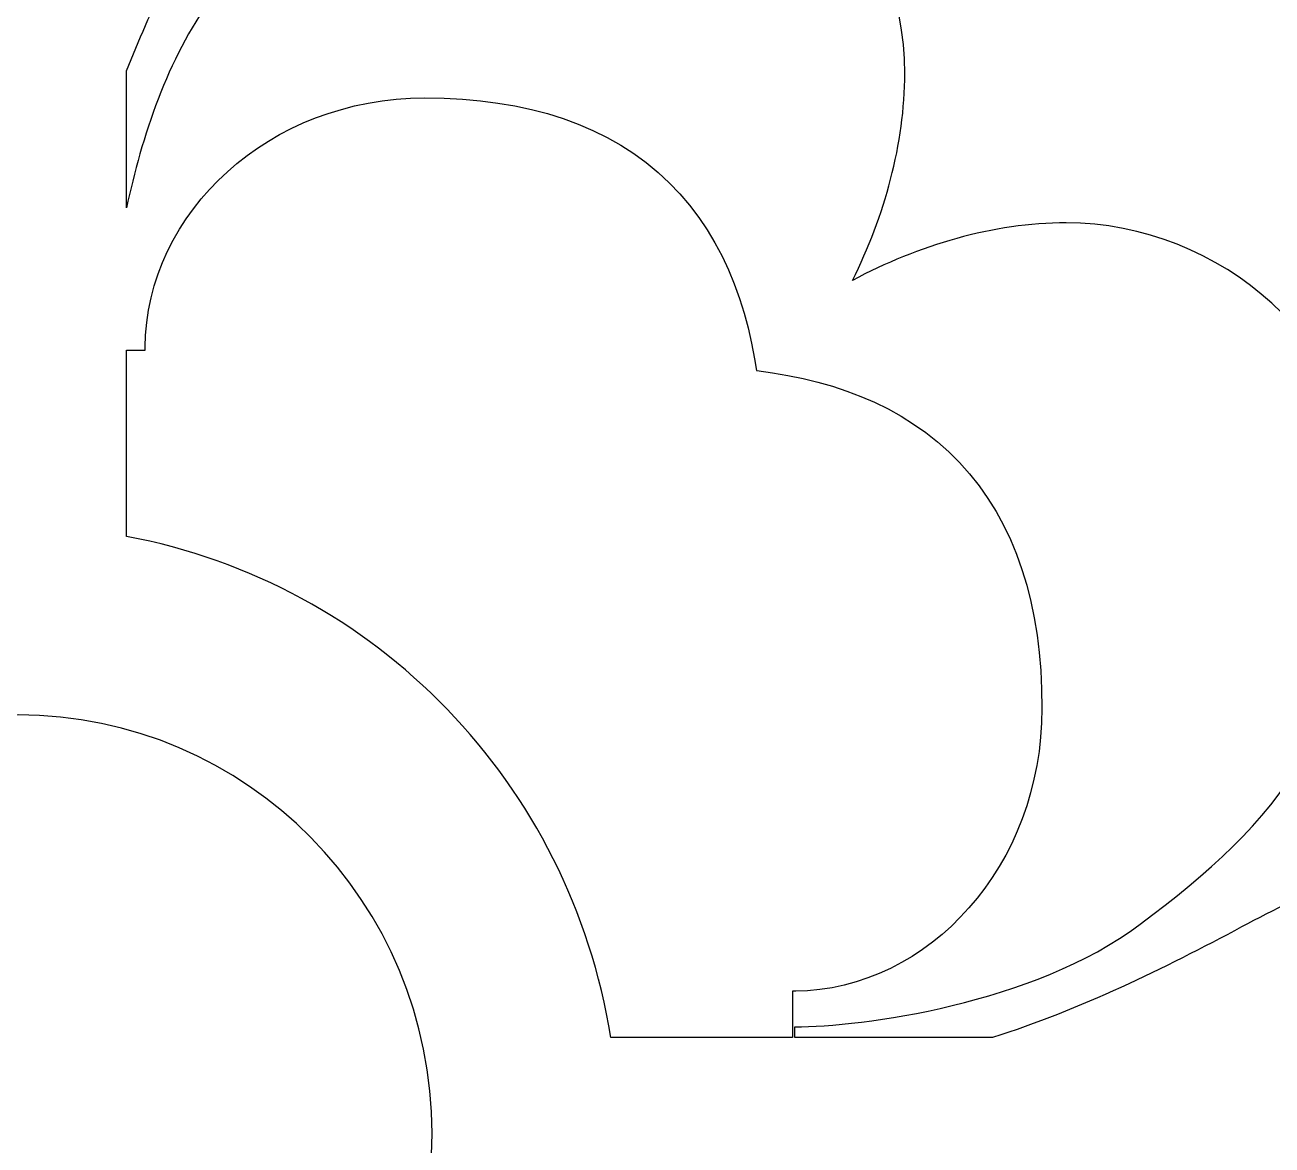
# Model space of a CAD drawing. Header units: centimetres. Extents: x -1.38 to 1.38, y -4.33 to 4.33.
# Drawn here: x -0.6247 to -0.309, y 1.7869 to 2.0705 of the extents above; entities that cross this region are included whole.
import ezdxf

# ---------------------------------------------------------------- set-up
doc = ezdxf.new("R2010")
doc.units = ezdxf.units.CM
doc.header["$MEASUREMENT"] = 0
doc.layers.add('Layer 1', color=7, linetype='Continuous')

msp = doc.modelspace()

# ---------------------------------------------------------------- linework, layer by layer
at = {"layer": 'Layer 1', "color": 242}
for points, knots in [([(-1.38235, -4.33142), (-1.38235, -4.33142), (-1.38235, -3.72934), (-1.38235, -3.72934), (-1.38235, -3.72934), (-1.38235, -3.72934), (-1.38235, -3.6752), (-1.38235, -3.6752), (-1.38235, -3.6752), (-1.38235, -3.6752), (-1.38235, -3.48106), (-1.38235, -3.48106), (-1.38235, -3.48106), (-1.38235, -3.48106), (-1.38235, -3.3876), (-1.38235, -3.3876), (-1.38235, -3.3876), (-1.38235, -3.3876), (-1.38235, -2.53482), (-1.38235, -2.53482), (-1.38235, -2.53482), (-1.38235, -2.53482), (-1.38235, -2.48068), (-1.38235, -2.48068), (-1.38235, -2.48068), (-1.38235, -2.48068), (-1.38235, -2.28654), (-1.38235, -2.28654), (-1.38235, -2.28654), (-1.38235, -2.28654), (-1.38235, -2.19308), (-1.38235, -2.19308), (-1.38235, -2.19308), (-1.38235, -2.19308), (-1.38235, -1.3403), (-1.38235, -1.3403), (-1.38235, -1.3403), (-1.38235, -1.3403), (-1.38235, -1.28616), (-1.38235, -1.28616), (-1.38235, -1.28616), (-1.38235, -1.28616), (-1.38235, -1.09202), (-1.38235, -1.09202), (-1.38235, -1.09202), (-1.38235, -1.09202), (-1.38235, -0.99856), (-1.38235, -0.99856), (-1.38235, -0.99856), (-1.38235, -0.99856), (-1.38235, -0.14578), (-1.38235, -0.14578), (-1.38235, -0.14578), (-1.38235, -0.14578), (-1.38235, -0.09164), (-1.38235, -0.09164), (-1.38235, -0.09164), (-1.38235, -0.09164), (-1.38235, 0.1025), (-1.38235, 0.1025), (-1.38235, 0.1025), (-1.38235, 0.1025), (-1.38235, 0.19596), (-1.38235, 0.19596), (-1.38235, 0.19596), (-1.38235, 0.19596), (-1.38235, 1.04874), (-1.38235, 1.04874), (-1.38235, 1.04874), (-1.38235, 1.04874), (-1.38235, 1.10288), (-1.38235, 1.10288), (-1.38235, 1.10288), (-1.38235, 1.10288), (-1.38235, 1.29702), (-1.38235, 1.29702), (-1.38235, 1.29702), (-1.38235, 1.29702), (-1.38235, 1.39048), (-1.38235, 1.39048), (-1.38235, 1.39048), (-1.38235, 1.39048), (-1.38235, 2.24326), (-1.38235, 2.24326), (-1.38235, 2.24326), (-1.38235, 2.24326), (-1.38235, 2.2974), (-1.38235, 2.2974), (-1.38235, 2.2974), (-1.38235, 2.2974), (-1.38235, 2.49154), (-1.38235, 2.49154), (-1.38235, 2.49154), (-1.38235, 2.49154), (-1.38235, 2.585), (-1.38235, 2.585), (-1.38235, 2.585), (-1.38235, 2.585), (-1.38235, 3.43778), (-1.38235, 3.43778), (-1.38235, 3.43778), (-1.38235, 3.43778), (-1.38235, 3.49192), (-1.38235, 3.49192), (-1.38235, 3.49192), (-1.38235, 3.49192), (-1.38235, 3.68606), (-1.38235, 3.68606), (-1.38235, 3.68606), (-1.38235, 3.68606), (-1.38235, 3.77952), (-1.38235, 3.77952), (-1.38235, 3.77952), (-1.38235, 3.77952), (-1.38235, 4.33143), (-1.38235, 4.33143), (-1.38235, 4.33143), (-1.38235, 4.33143), (-0.96678, 4.33143), (-0.96678, 4.33143), (-0.96678, 4.33143), (-0.96678, 4.33143), (-0.87302, 4.33143), (-0.87302, 4.33143), (-0.87302, 4.33143), (-0.87302, 4.33143), (-0.63864, 4.33143), (-0.63864, 4.33143), (-0.63864, 4.33143), (-0.63864, 4.33143), (-0.59902, 4.33143), (-0.59902, 4.33143), (-0.59902, 4.33143), (-0.59902, 4.33143), (-0.37788, 4.33143), (-0.37788, 4.33143), (-0.37788, 4.33143), (-0.37788, 4.33143), (-0.28622, 4.33143), (-0.28622, 4.33143), (-0.28622, 4.33143), (-0.28622, 4.33143), (0.28618, 4.33143), (0.28618, 4.33143), (0.28618, 4.33143), (0.28618, 4.33143), (0.37994, 4.33143), (0.37994, 4.33143), (0.37994, 4.33143), (0.37994, 4.33143), (0.61431, 4.33143), (0.61431, 4.33143), (0.61431, 4.33143), (0.61431, 4.33143), (0.65394, 4.33143), (0.65394, 4.33143), (0.65394, 4.33143), (0.65394, 4.33143), (0.87507, 4.33143), (0.87507, 4.33143), (0.87507, 4.33143), (0.87507, 4.33143), (0.96674, 4.33143), (0.96674, 4.33143), (0.96674, 4.33143), (0.96674, 4.33143), (1.38236, 4.33143), (1.38236, 4.33143), (1.38236, 4.33143), (1.38236, 4.33143), (1.38236, 3.74729), (1.38236, 3.74729), (1.38236, 3.74729), (1.38236, 3.74729), (1.38236, 3.69315), (1.38236, 3.69315), (1.38236, 3.69315), (1.38236, 3.69315), (1.38236, 3.49909), (1.38236, 3.49909), (1.38236, 3.49909), (1.38236, 3.49909), (1.38236, 3.41232), (1.38236, 3.41232), (1.38236, 3.41232), (1.38236, 3.41232), (1.38236, 2.53035), (1.38236, 2.53035), (1.38236, 2.53035), (1.38236, 2.53035), (1.38236, 2.4762), (1.38236, 2.4762), (1.38236, 2.4762), (1.38236, 2.4762), (1.38236, 2.28215), (1.38236, 2.28215), (1.38236, 2.28215), (1.38236, 2.28215), (1.38236, 2.19538), (1.38236, 2.19538), (1.38236, 2.19538), (1.38236, 2.19538), (1.38236, 1.34255), (1.38236, 1.34255), (1.38236, 1.34255), (1.38236, 1.34255), (1.38236, 1.2884), (1.38236, 1.2884), (1.38236, 1.2884), (1.38236, 1.2884), (1.38236, 1.09435), (1.38236, 1.09435), (1.38236, 1.09435), (1.38236, 1.09435), (1.38236, 1.00758), (1.38236, 1.00758), (1.38236, 1.00758), (1.38236, 1.00758), (1.38236, 0.15475), (1.38236, 0.15475), (1.38236, 0.15475), (1.38236, 0.15475), (1.38236, 0.10061), (1.38236, 0.10061), (1.38236, 0.10061), (1.38236, 0.10061), (1.38236, -0.09344), (1.38236, -0.09344), (1.38236, -0.09344), (1.38236, -0.09344), (1.38236, -0.18022), (1.38236, -0.18022), (1.38236, -0.18022), (1.38236, -0.18022), (1.38236, -1.03305), (1.38236, -1.03305), (1.38236, -1.03305), (1.38236, -1.03305), (1.38236, -1.08719), (1.38236, -1.08719), (1.38236, -1.08719), (1.38236, -1.08719), (1.38236, -1.28124), (1.38236, -1.28124), (1.38236, -1.28124), (1.38236, -1.28124), (1.38236, -1.36802), (1.38236, -1.36802), (1.38236, -1.36802), (1.38236, -1.36802), (1.38236, -2.22084), (1.38236, -2.22084), (1.38236, -2.22084), (1.38236, -2.22084), (1.38236, -2.27499), (1.38236, -2.27499), (1.38236, -2.27499), (1.38236, -2.27499), (1.38236, -2.46904), (1.38236, -2.46904), (1.38236, -2.46904), (1.38236, -2.46904), (1.38236, -2.55582), (1.38236, -2.55582), (1.38236, -2.55582), (1.38236, -2.55582), (1.38236, -3.40864), (1.38236, -3.40864), (1.38236, -3.40864), (1.38236, -3.40864), (1.38236, -3.46279), (1.38236, -3.46279), (1.38236, -3.46279), (1.38236, -3.46279), (1.38236, -3.65684), (1.38236, -3.65684), (1.38236, -3.65684), (1.38236, -3.65684), (1.38236, -3.74361), (1.38236, -3.74361), (1.38236, -3.74361), (1.38236, -3.74361), (1.38236, -4.33142), (1.38236, -4.33142), (1.38236, -4.33142), (1.38236, -4.33142), (0.96679, -4.33142), (0.96679, -4.33142), (0.96679, -4.33142), (0.96679, -4.33142), (0.87254, -4.33142), (0.87254, -4.33142), (0.87254, -4.33142), (0.87254, -4.33142), (0.65394, -4.33142), (0.65394, -4.33142), (0.65394, -4.33142), (0.65394, -4.33142), (0.61431, -4.33142), (0.61431, -4.33142), (0.61431, -4.33142), (0.61431, -4.33142), (0.37831, -4.33142), (0.37831, -4.33142), (0.37831, -4.33142), (0.37831, -4.33142), (0.28621, -4.33142), (0.28621, -4.33142), (0.28621, -4.33142), (0.28621, -4.33142), (-0.28617, -4.33142), (-0.28617, -4.33142), (-0.28617, -4.33142), (-0.28617, -4.33142), (-0.38042, -4.33142), (-0.38042, -4.33142), (-0.38042, -4.33142), (-0.38042, -4.33142), (-0.59902, -4.33142), (-0.59902, -4.33142), (-0.59902, -4.33142), (-0.59902, -4.33142), (-0.63864, -4.33142), (-0.63864, -4.33142), (-0.63864, -4.33142), (-0.63864, -4.33142), (-0.87465, -4.33142), (-0.87465, -4.33142), (-0.87465, -4.33142), (-0.87465, -4.33142), (-0.96674, -4.33142), (-0.96674, -4.33142), (-0.96674, -4.33142), (-0.96674, -4.33142), (-1.38235, -4.33142), (-1.38235, -4.33142)], [0, 0, 0, 0, 0.011765, 0.011765, 0.011765, 0.011765, 0.023529, 0.023529, 0.023529, 0.023529, 0.035294, 0.035294, 0.035294, 0.035294, 0.047059, 0.047059, 0.047059, 0.047059, 0.058824, 0.058824, 0.058824, 0.058824, 0.070588, 0.070588, 0.070588, 0.070588, 0.082353, 0.082353, 0.082353, 0.082353, 0.094118, 0.094118, 0.094118, 0.094118, 0.105882, 0.105882, 0.105882, 0.105882, 0.117647, 0.117647, 0.117647, 0.117647, 0.129412, 0.129412, 0.129412, 0.129412, 0.141176, 0.141176, 0.141176, 0.141176, 0.152941, 0.152941, 0.152941, 0.152941, 0.164706, 0.164706, 0.164706, 0.164706, 0.176471, 0.176471, 0.176471, 0.176471, 0.188235, 0.188235, 0.188235, 0.188235, 0.2, 0.2, 0.2, 0.2, 0.211765, 0.211765, 0.211765, 0.211765, 0.223529, 0.223529, 0.223529, 0.223529, 0.235294, 0.235294, 0.235294, 0.235294, 0.247059, 0.247059, 0.247059, 0.247059, 0.258824, 0.258824, 0.258824, 0.258824, 0.270588, 0.270588, 0.270588, 0.270588, 0.282353, 0.282353, 0.282353, 0.282353, 0.294118, 0.294118, 0.294118, 0.294118, 0.305882, 0.305882, 0.305882, 0.305882, 0.317647, 0.317647, 0.317647, 0.317647, 0.329412, 0.329412, 0.329412, 0.329412, 0.341176, 0.341176, 0.341176, 0.341176, 0.352941, 0.352941, 0.352941, 0.352941, 0.364706, 0.364706, 0.364706, 0.364706, 0.376471, 0.376471, 0.376471, 0.376471, 0.388235, 0.388235, 0.388235, 0.388235, 0.4, 0.4, 0.4, 0.4, 0.411765, 0.411765, 0.411765, 0.411765, 0.423529, 0.423529, 0.423529, 0.423529, 0.435294, 0.435294, 0.435294, 0.435294, 0.447059, 0.447059, 0.447059, 0.447059, 0.458824, 0.458824, 0.458824, 0.458824, 0.470588, 0.470588, 0.470588, 0.470588, 0.482353, 0.482353, 0.482353, 0.482353, 0.494118, 0.494118, 0.494118, 0.494118, 0.505882, 0.505882, 0.505882, 0.505882, 0.517647, 0.517647, 0.517647, 0.517647, 0.529412, 0.529412, 0.529412, 0.529412, 0.541176, 0.541176, 0.541176, 0.541176, 0.552941, 0.552941, 0.552941, 0.552941, 0.564706, 0.564706, 0.564706, 0.564706, 0.576471, 0.576471, 0.576471, 0.576471, 0.588235, 0.588235, 0.588235, 0.588235, 0.6, 0.6, 0.6, 0.6, 0.611765, 0.611765, 0.611765, 0.611765, 0.623529, 0.623529, 0.623529, 0.623529, 0.635294, 0.635294, 0.635294, 0.635294, 0.647059, 0.647059, 0.647059, 0.647059, 0.658824, 0.658824, 0.658824, 0.658824, 0.670588, 0.670588, 0.670588, 0.670588, 0.682353, 0.682353, 0.682353, 0.682353, 0.694118, 0.694118, 0.694118, 0.694118, 0.705882, 0.705882, 0.705882, 0.705882, 0.717647, 0.717647, 0.717647, 0.717647, 0.729412, 0.729412, 0.729412, 0.729412, 0.741176, 0.741176, 0.741176, 0.741176, 0.752941, 0.752941, 0.752941, 0.752941, 0.764706, 0.764706, 0.764706, 0.764706, 0.776471, 0.776471, 0.776471, 0.776471, 0.788235, 0.788235, 0.788235, 0.788235, 0.8, 0.8, 0.8, 0.8, 0.811765, 0.811765, 0.811765, 0.811765, 0.823529, 0.823529, 0.823529, 0.823529, 0.835294, 0.835294, 0.835294, 0.835294, 0.847059, 0.847059, 0.847059, 0.847059, 0.858824, 0.858824, 0.858824, 0.858824, 0.870588, 0.870588, 0.870588, 0.870588, 0.882353, 0.882353, 0.882353, 0.882353, 0.894118, 0.894118, 0.894118, 0.894118, 0.905882, 0.905882, 0.905882, 0.905882, 0.917647, 0.917647, 0.917647, 0.917647, 0.929412, 0.929412, 0.929412, 0.929412, 0.941176, 0.941176, 0.941176, 0.941176, 0.952941, 0.952941, 0.952941, 0.952941, 0.964706, 0.964706, 0.964706, 0.964706, 0.976471, 0.976471, 0.976471, 0.976471, 1, 1, 1, 1]), ([(-0.1322, 1.80404), (-0.1322, 1.80404), (-0.01998, 1.8372), (-0.01998, 1.8372), (-0.01998, 1.8372), (-0.01998, 1.8372), (-0.01998, 2.03825), (-0.01998, 2.03825), (-0.01998, 2.03825), (-0.01998, 2.03825), (0.0335, 2.03825), (0.0335, 2.03825), (0.0335, 2.03825), (0.0335, 2.03825), (0.0335, 1.82891), (0.0335, 1.82891), (0.0335, 1.82891), (0.0335, 1.82891), (0.13118, 1.80004), (0.13118, 1.80004), (0.13118, 1.80004), (0.15434, 1.81098), (0.17785, 1.82344), (0.19527, 1.833), (0.19527, 1.833), (0.22025, 1.84705), (0.24314, 1.85686), (0.26396, 1.85686), (0.26396, 1.85686), (0.28131, 1.85686), (0.30075, 1.84705), (0.31671, 1.83862), (0.31671, 1.83862), (0.33321, 1.82976), (0.35102, 1.8209), (0.3695, 1.81414), (0.3695, 1.81414), (0.3695, 1.81414), (0.41659, 1.81414), (0.41659, 1.81414), (0.41659, 1.81414), (0.39599, 1.81626), (0.36391, 1.82313), (0.34238, 1.83932), (0.34238, 1.83932), (0.30768, 1.86528), (0.28618, 1.88913), (0.28618, 1.94668), (0.28618, 1.94668), (0.28618, 1.98598), (0.32225, 2.01685), (0.36112, 2.01685), (0.36112, 2.01685), (0.3787, 2.01685), (0.39686, 2.01167), (0.41294, 2.00347), (0.41294, 2.00347), (0.40415, 2.0203), (0.39853, 2.03956), (0.39853, 2.05819), (0.39853, 2.05819), (0.39853, 2.09749), (0.42906, 2.13397), (0.46792, 2.13397), (0.46792, 2.13397), (0.52483, 2.13397), (0.54842, 2.11223), (0.57409, 2.07714), (0.57409, 2.07714), (0.59421, 2.04978), (0.59977, 2.00557), (0.59977, 1.98872), (0.59977, 1.98872), (0.59977, 1.98872), (0.61087, 1.98872), (0.61087, 1.98872), (0.61087, 1.98872), (0.61087, 2.02873), (0.59283, 2.06871), (0.57478, 2.1031), (0.57478, 2.1031), (0.56645, 2.11924), (0.55674, 2.13889), (0.55674, 2.15643), (0.55674, 2.15643), (0.55674, 2.17749), (0.56645, 2.20064), (0.58034, 2.22589), (0.58034, 2.22589), (0.58851, 2.24112), (0.59882, 2.26094), (0.60845, 2.28116), (0.60845, 2.28116), (0.60845, 2.28116), (0.57562, 2.39476), (0.57562, 2.39476), (0.57562, 2.39476), (0.57562, 2.39476), (0.43501, 2.35149), (0.43501, 2.35149), (0.43501, 2.35149), (0.43501, 2.35149), (0.33627, 2.38187), (0.33627, 2.38187), (0.33627, 2.38187), (0.32419, 2.31025), (0.24731, 2.25436), (0.15263, 2.25055), (0.15263, 2.25055), (0.1514, 2.14273), (0.0849, 2.05579), (0.00305, 2.05579), (0.00305, 2.05579), (-0.07691, 2.05579), (-0.14224, 2.13879), (-0.14635, 2.24318), (-0.14635, 2.24318), (-0.24915, 2.24438), (-0.33274, 2.30694), (-0.33861, 2.38559), (-0.33861, 2.38559), (-0.33861, 2.38559), (-0.44943, 2.35149), (-0.44943, 2.35149), (-0.44943, 2.35149), (-0.44943, 2.35149), (-0.57679, 2.39068), (-0.57679, 2.39068), (-0.57679, 2.39068), (-0.57679, 2.39068), (-0.60975, 2.27664), (-0.60975, 2.27664), (-0.60975, 2.27664), (-0.60076, 2.258), (-0.59137, 2.23998), (-0.5838, 2.22589), (-0.5838, 2.22589), (-0.56991, 2.20064), (-0.5602, 2.17749), (-0.5602, 2.15643), (-0.5602, 2.15643), (-0.5602, 2.13889), (-0.56991, 2.11924), (-0.57825, 2.1031), (-0.57825, 2.1031), (-0.58558, 2.08914), (-0.5929, 2.07426), (-0.59902, 2.05882), (-0.59902, 2.05882), (-0.59902, 2.05882), (-0.59902, 2.02413), (-0.59902, 2.02413), (-0.59902, 2.02413), (-0.59526, 2.042), (-0.5886, 2.06211), (-0.57755, 2.07714), (-0.57755, 2.07714), (-0.55188, 2.11223), (-0.52829, 2.13397), (-0.47138, 2.13397), (-0.47138, 2.13397), (-0.43252, 2.13397), (-0.40199, 2.09749), (-0.40199, 2.05819), (-0.40199, 2.05819), (-0.40199, 2.04041), (-0.40711, 2.02205), (-0.41522, 2.00578), (-0.41522, 2.00578), (-0.39858, 2.01467), (-0.37953, 2.02036), (-0.36111, 2.02036), (-0.36111, 2.02036), (-0.32224, 2.02036), (-0.28617, 1.98949), (-0.28617, 1.95019), (-0.28617, 1.95019), (-0.28617, 1.89264), (-0.30767, 1.86879), (-0.34237, 1.84283), (-0.34237, 1.84283), (-0.36943, 1.82248), (-0.41315, 1.81686), (-0.42981, 1.81686), (-0.42981, 1.81686), (-0.42981, 1.81686), (-0.42981, 1.81414), (-0.42981, 1.81414), (-0.42981, 1.81414), (-0.42981, 1.81414), (-0.37976, 1.81414), (-0.37976, 1.81414), (-0.37976, 1.81414), (-0.35761, 1.82116), (-0.33624, 1.83164), (-0.3167, 1.84213), (-0.3167, 1.84213), (-0.30074, 1.85055), (-0.28131, 1.86037), (-0.26396, 1.86037), (-0.26396, 1.86037), (-0.24313, 1.86037), (-0.22024, 1.85055), (-0.19527, 1.83651), (-0.19527, 1.83651), (-0.1781, 1.82709), (-0.15503, 1.81486), (-0.1322, 1.80404)], [0, 0, 0, 0, 0.018868, 0.018868, 0.018868, 0.018868, 0.037736, 0.037736, 0.037736, 0.037736, 0.056604, 0.056604, 0.056604, 0.056604, 0.075472, 0.075472, 0.075472, 0.075472, 0.09434, 0.09434, 0.09434, 0.09434, 0.113208, 0.113208, 0.113208, 0.113208, 0.132075, 0.132075, 0.132075, 0.132075, 0.150943, 0.150943, 0.150943, 0.150943, 0.169811, 0.169811, 0.169811, 0.169811, 0.188679, 0.188679, 0.188679, 0.188679, 0.207547, 0.207547, 0.207547, 0.207547, 0.226415, 0.226415, 0.226415, 0.226415, 0.245283, 0.245283, 0.245283, 0.245283, 0.264151, 0.264151, 0.264151, 0.264151, 0.283019, 0.283019, 0.283019, 0.283019, 0.301887, 0.301887, 0.301887, 0.301887, 0.320755, 0.320755, 0.320755, 0.320755, 0.339623, 0.339623, 0.339623, 0.339623, 0.358491, 0.358491, 0.358491, 0.358491, 0.377358, 0.377358, 0.377358, 0.377358, 0.396226, 0.396226, 0.396226, 0.396226, 0.415094, 0.415094, 0.415094, 0.415094, 0.433962, 0.433962, 0.433962, 0.433962, 0.45283, 0.45283, 0.45283, 0.45283, 0.471698, 0.471698, 0.471698, 0.471698, 0.490566, 0.490566, 0.490566, 0.490566, 0.509434, 0.509434, 0.509434, 0.509434, 0.528302, 0.528302, 0.528302, 0.528302, 0.54717, 0.54717, 0.54717, 0.54717, 0.566038, 0.566038, 0.566038, 0.566038, 0.584906, 0.584906, 0.584906, 0.584906, 0.603774, 0.603774, 0.603774, 0.603774, 0.622642, 0.622642, 0.622642, 0.622642, 0.641509, 0.641509, 0.641509, 0.641509, 0.660377, 0.660377, 0.660377, 0.660377, 0.679245, 0.679245, 0.679245, 0.679245, 0.698113, 0.698113, 0.698113, 0.698113, 0.716981, 0.716981, 0.716981, 0.716981, 0.735849, 0.735849, 0.735849, 0.735849, 0.754717, 0.754717, 0.754717, 0.754717, 0.773585, 0.773585, 0.773585, 0.773585, 0.792453, 0.792453, 0.792453, 0.792453, 0.811321, 0.811321, 0.811321, 0.811321, 0.830189, 0.830189, 0.830189, 0.830189, 0.849057, 0.849057, 0.849057, 0.849057, 0.867925, 0.867925, 0.867925, 0.867925, 0.886792, 0.886792, 0.886792, 0.886792, 0.90566, 0.90566, 0.90566, 0.90566, 0.924528, 0.924528, 0.924528, 0.924528, 0.943396, 0.943396, 0.943396, 0.943396, 0.962264, 0.962264, 0.962264, 0.962264, 1, 1, 1, 1]), ([(-0.59902, 1.98811), (-0.59902, 1.98811), (-0.59902, 1.94097), (-0.59902, 1.94097), (-0.59902, 1.94097), (-0.53599, 1.92933), (-0.48654, 1.87836), (-0.47645, 1.81414), (-0.47645, 1.81414), (-0.47645, 1.81414), (-0.43041, 1.81414), (-0.43041, 1.81414), (-0.43041, 1.81414), (-0.43041, 1.81414), (-0.43041, 1.82591), (-0.43041, 1.82591), (-0.43041, 1.82591), (-0.43041, 1.82591), (-0.42957, 1.82591), (-0.42957, 1.82591), (-0.42957, 1.82591), (-0.42957, 1.82591), (-0.42664, 1.826), (-0.42664, 1.826), (-0.42664, 1.826), (-0.42664, 1.826), (-0.42349, 1.82628), (-0.42349, 1.82628), (-0.42349, 1.82628), (-0.42349, 1.82628), (-0.42038, 1.82675), (-0.42038, 1.82675), (-0.42038, 1.82675), (-0.42038, 1.82675), (-0.41731, 1.8274), (-0.41731, 1.8274), (-0.41731, 1.8274), (-0.41731, 1.8274), (-0.4143, 1.82822), (-0.4143, 1.82822), (-0.4143, 1.82822), (-0.4143, 1.82822), (-0.41133, 1.82921), (-0.41133, 1.82921), (-0.41133, 1.82921), (-0.41133, 1.82921), (-0.40843, 1.83035), (-0.40843, 1.83035), (-0.40843, 1.83035), (-0.40843, 1.83035), (-0.4056, 1.83164), (-0.4056, 1.83164), (-0.4056, 1.83164), (-0.4056, 1.83164), (-0.40283, 1.83309), (-0.40283, 1.83309), (-0.40283, 1.83309), (-0.40283, 1.83309), (-0.40014, 1.83468), (-0.40014, 1.83468), (-0.40014, 1.83468), (-0.40014, 1.83468), (-0.39752, 1.8364), (-0.39752, 1.8364), (-0.39752, 1.8364), (-0.39752, 1.8364), (-0.39499, 1.83826), (-0.39499, 1.83826), (-0.39499, 1.83826), (-0.39499, 1.83826), (-0.39254, 1.84024), (-0.39254, 1.84024), (-0.39254, 1.84024), (-0.39254, 1.84024), (-0.39018, 1.84235), (-0.39018, 1.84235), (-0.39018, 1.84235), (-0.39018, 1.84235), (-0.38792, 1.84458), (-0.38792, 1.84458), (-0.38792, 1.84458), (-0.38792, 1.84458), (-0.38574, 1.84693), (-0.38574, 1.84693), (-0.38574, 1.84693), (-0.38574, 1.84693), (-0.38367, 1.8494), (-0.38367, 1.8494), (-0.38367, 1.8494), (-0.38367, 1.8494), (-0.38169, 1.85197), (-0.38169, 1.85197), (-0.38169, 1.85197), (-0.38169, 1.85197), (-0.37983, 1.85465), (-0.37983, 1.85465), (-0.37983, 1.85465), (-0.37983, 1.85465), (-0.37808, 1.85743), (-0.37808, 1.85743), (-0.37808, 1.85743), (-0.37808, 1.85743), (-0.37644, 1.86031), (-0.37644, 1.86031), (-0.37644, 1.86031), (-0.37644, 1.86031), (-0.37492, 1.86329), (-0.37492, 1.86329), (-0.37492, 1.86329), (-0.37492, 1.86329), (-0.37352, 1.86636), (-0.37352, 1.86636), (-0.37352, 1.86636), (-0.37352, 1.86636), (-0.37225, 1.86953), (-0.37225, 1.86953), (-0.37225, 1.86953), (-0.37225, 1.86953), (-0.37112, 1.87278), (-0.37112, 1.87278), (-0.37112, 1.87278), (-0.37112, 1.87278), (-0.37012, 1.87611), (-0.37012, 1.87611), (-0.37012, 1.87611), (-0.37012, 1.87611), (-0.36927, 1.87951), (-0.36927, 1.87951), (-0.36927, 1.87951), (-0.36927, 1.87951), (-0.36856, 1.88299), (-0.36856, 1.88299), (-0.36856, 1.88299), (-0.36856, 1.88299), (-0.368, 1.88654), (-0.368, 1.88654), (-0.368, 1.88654), (-0.368, 1.88654), (-0.36759, 1.89016), (-0.36759, 1.89016), (-0.36759, 1.89016), (-0.36759, 1.89016), (-0.36735, 1.89383), (-0.36735, 1.89383), (-0.36735, 1.89383), (-0.36735, 1.89383), (-0.36727, 1.8975), (-0.36727, 1.8975), (-0.36727, 1.8975), (-0.36727, 1.8975), (-0.36734, 1.90236), (-0.36734, 1.90236), (-0.36734, 1.90236), (-0.36734, 1.90236), (-0.36757, 1.90703), (-0.36757, 1.90703), (-0.36757, 1.90703), (-0.36757, 1.90703), (-0.36796, 1.91158), (-0.36796, 1.91158), (-0.36796, 1.91158), (-0.36796, 1.91158), (-0.3685, 1.91602), (-0.3685, 1.91602), (-0.3685, 1.91602), (-0.3685, 1.91602), (-0.36921, 1.92035), (-0.36921, 1.92035), (-0.36921, 1.92035), (-0.36921, 1.92035), (-0.37008, 1.92455), (-0.37008, 1.92455), (-0.37008, 1.92455), (-0.37008, 1.92455), (-0.37112, 1.92865), (-0.37112, 1.92865), (-0.37112, 1.92865), (-0.37112, 1.92865), (-0.37232, 1.93262), (-0.37232, 1.93262), (-0.37232, 1.93262), (-0.37232, 1.93262), (-0.3737, 1.93648), (-0.3737, 1.93648), (-0.3737, 1.93648), (-0.3737, 1.93648), (-0.37525, 1.94021), (-0.37525, 1.94021), (-0.37525, 1.94021), (-0.37525, 1.94021), (-0.37697, 1.94382), (-0.37697, 1.94382), (-0.37697, 1.94382), (-0.37697, 1.94382), (-0.37887, 1.94729), (-0.37887, 1.94729), (-0.37887, 1.94729), (-0.37887, 1.94729), (-0.38094, 1.95062), (-0.38094, 1.95062), (-0.38094, 1.95062), (-0.38094, 1.95062), (-0.38317, 1.9538), (-0.38317, 1.9538), (-0.38317, 1.9538), (-0.38317, 1.9538), (-0.38557, 1.95682), (-0.38557, 1.95682), (-0.38557, 1.95682), (-0.38557, 1.95682), (-0.38813, 1.95968), (-0.38813, 1.95968), (-0.38813, 1.95968), (-0.38813, 1.95968), (-0.39084, 1.96238), (-0.39084, 1.96238), (-0.39084, 1.96238), (-0.39084, 1.96238), (-0.39368, 1.9649), (-0.39368, 1.9649), (-0.39368, 1.9649), (-0.39368, 1.9649), (-0.39665, 1.96725), (-0.39665, 1.96725), (-0.39665, 1.96725), (-0.39665, 1.96725), (-0.39974, 1.96943), (-0.39974, 1.96943), (-0.39974, 1.96943), (-0.39974, 1.96943), (-0.40294, 1.97144), (-0.40294, 1.97144), (-0.40294, 1.97144), (-0.40294, 1.97144), (-0.40623, 1.97327), (-0.40623, 1.97327), (-0.40623, 1.97327), (-0.40623, 1.97327), (-0.40962, 1.97494), (-0.40962, 1.97494), (-0.40962, 1.97494), (-0.40962, 1.97494), (-0.4131, 1.97644), (-0.4131, 1.97644), (-0.4131, 1.97644), (-0.4131, 1.97644), (-0.41665, 1.97779), (-0.41665, 1.97779), (-0.41665, 1.97779), (-0.41665, 1.97779), (-0.42028, 1.97899), (-0.42028, 1.97899), (-0.42028, 1.97899), (-0.42028, 1.97899), (-0.42398, 1.98005), (-0.42398, 1.98005), (-0.42398, 1.98005), (-0.42398, 1.98005), (-0.42774, 1.98096), (-0.42774, 1.98096), (-0.42774, 1.98096), (-0.42774, 1.98096), (-0.43158, 1.98175), (-0.43158, 1.98175), (-0.43158, 1.98175), (-0.43158, 1.98175), (-0.43547, 1.9824), (-0.43547, 1.9824), (-0.43547, 1.9824), (-0.43547, 1.9824), (-0.43942, 1.98294), (-0.43942, 1.98294), (-0.43942, 1.98294), (-0.43942, 1.98294), (-0.43954, 1.98295), (-0.43954, 1.98295), (-0.43954, 1.98295), (-0.43954, 1.98295), (-0.44001, 1.98596), (-0.44001, 1.98596), (-0.44001, 1.98596), (-0.44001, 1.98596), (-0.44076, 1.98989), (-0.44076, 1.98989), (-0.44076, 1.98989), (-0.44076, 1.98989), (-0.44164, 1.99374), (-0.44164, 1.99374), (-0.44164, 1.99374), (-0.44164, 1.99374), (-0.44266, 1.99753), (-0.44266, 1.99753), (-0.44266, 1.99753), (-0.44266, 1.99753), (-0.44383, 2.00124), (-0.44383, 2.00124), (-0.44383, 2.00124), (-0.44383, 2.00124), (-0.44514, 2.00488), (-0.44514, 2.00488), (-0.44514, 2.00488), (-0.44514, 2.00488), (-0.44661, 2.00845), (-0.44661, 2.00845), (-0.44661, 2.00845), (-0.44661, 2.00845), (-0.44824, 2.01192), (-0.44824, 2.01192), (-0.44824, 2.01192), (-0.44824, 2.01192), (-0.45004, 2.0153), (-0.45004, 2.0153), (-0.45004, 2.0153), (-0.45004, 2.0153), (-0.45201, 2.01858), (-0.45201, 2.01858), (-0.45201, 2.01858), (-0.45201, 2.01858), (-0.45415, 2.02175), (-0.45415, 2.02175), (-0.45415, 2.02175), (-0.45415, 2.02175), (-0.45646, 2.0248), (-0.45646, 2.0248), (-0.45646, 2.0248), (-0.45646, 2.0248), (-0.45896, 2.02772), (-0.45896, 2.02772), (-0.45896, 2.02772), (-0.45896, 2.02772), (-0.46162, 2.0305), (-0.46162, 2.0305), (-0.46162, 2.0305), (-0.46162, 2.0305), (-0.46446, 2.03313), (-0.46446, 2.03313), (-0.46446, 2.03313), (-0.46446, 2.03313), (-0.46745, 2.0356), (-0.46745, 2.0356), (-0.46745, 2.0356), (-0.46745, 2.0356), (-0.4706, 2.0379), (-0.4706, 2.0379), (-0.4706, 2.0379), (-0.4706, 2.0379), (-0.47391, 2.04003), (-0.47391, 2.04003), (-0.47391, 2.04003), (-0.47391, 2.04003), (-0.47736, 2.04198), (-0.47736, 2.04198), (-0.47736, 2.04198), (-0.47736, 2.04198), (-0.48094, 2.04375), (-0.48094, 2.04375), (-0.48094, 2.04375), (-0.48094, 2.04375), (-0.48465, 2.04535), (-0.48465, 2.04535), (-0.48465, 2.04535), (-0.48465, 2.04535), (-0.48849, 2.04676), (-0.48849, 2.04676), (-0.48849, 2.04676), (-0.48849, 2.04676), (-0.49245, 2.048), (-0.49245, 2.048), (-0.49245, 2.048), (-0.49245, 2.048), (-0.49652, 2.04907), (-0.49652, 2.04907), (-0.49652, 2.04907), (-0.49652, 2.04907), (-0.50071, 2.04996), (-0.50071, 2.04996), (-0.50071, 2.04996), (-0.50071, 2.04996), (-0.50502, 2.05069), (-0.50502, 2.05069), (-0.50502, 2.05069), (-0.50502, 2.05069), (-0.50944, 2.05125), (-0.50944, 2.05125), (-0.50944, 2.05125), (-0.50944, 2.05125), (-0.51398, 2.05165), (-0.51398, 2.05165), (-0.51398, 2.05165), (-0.51398, 2.05165), (-0.51864, 2.05188), (-0.51864, 2.05188), (-0.51864, 2.05188), (-0.51864, 2.05188), (-0.52348, 2.05196), (-0.52348, 2.05196), (-0.52348, 2.05196), (-0.52348, 2.05196), (-0.52712, 2.05188), (-0.52712, 2.05188), (-0.52712, 2.05188), (-0.52712, 2.05188), (-0.53075, 2.05163), (-0.53075, 2.05163), (-0.53075, 2.05163), (-0.53075, 2.05163), (-0.53432, 2.05122), (-0.53432, 2.05122), (-0.53432, 2.05122), (-0.53432, 2.05122), (-0.53783, 2.05066), (-0.53783, 2.05066), (-0.53783, 2.05066), (-0.53783, 2.05066), (-0.54127, 2.04994), (-0.54127, 2.04994), (-0.54127, 2.04994), (-0.54127, 2.04994), (-0.54464, 2.04908), (-0.54464, 2.04908), (-0.54464, 2.04908), (-0.54464, 2.04908), (-0.54794, 2.04807), (-0.54794, 2.04807), (-0.54794, 2.04807), (-0.54794, 2.04807), (-0.55115, 2.04692), (-0.55115, 2.04692), (-0.55115, 2.04692), (-0.55115, 2.04692), (-0.55428, 2.04564), (-0.55428, 2.04564), (-0.55428, 2.04564), (-0.55428, 2.04564), (-0.55732, 2.04423), (-0.55732, 2.04423), (-0.55732, 2.04423), (-0.55732, 2.04423), (-0.56026, 2.04269), (-0.56026, 2.04269), (-0.56026, 2.04269), (-0.56026, 2.04269), (-0.56311, 2.04103), (-0.56311, 2.04103), (-0.56311, 2.04103), (-0.56311, 2.04103), (-0.56587, 2.03926), (-0.56587, 2.03926), (-0.56587, 2.03926), (-0.56587, 2.03926), (-0.56852, 2.03737), (-0.56852, 2.03737), (-0.56852, 2.03737), (-0.56852, 2.03737), (-0.57106, 2.03538), (-0.57106, 2.03538), (-0.57106, 2.03538), (-0.57106, 2.03538), (-0.57349, 2.03328), (-0.57349, 2.03328), (-0.57349, 2.03328), (-0.57349, 2.03328), (-0.57582, 2.03108), (-0.57582, 2.03108), (-0.57582, 2.03108), (-0.57582, 2.03108), (-0.57803, 2.02879), (-0.57803, 2.02879), (-0.57803, 2.02879), (-0.57803, 2.02879), (-0.58011, 2.0264), (-0.58011, 2.0264), (-0.58011, 2.0264), (-0.58011, 2.0264), (-0.58208, 2.02393), (-0.58208, 2.02393), (-0.58208, 2.02393), (-0.58208, 2.02393), (-0.58391, 2.02137), (-0.58391, 2.02137), (-0.58391, 2.02137), (-0.58391, 2.02137), (-0.58562, 2.01872), (-0.58562, 2.01872), (-0.58562, 2.01872), (-0.58562, 2.01872), (-0.58719, 2.016), (-0.58719, 2.016), (-0.58719, 2.016), (-0.58719, 2.016), (-0.58862, 2.0132), (-0.58862, 2.0132), (-0.58862, 2.0132), (-0.58862, 2.0132), (-0.5899, 2.01034), (-0.5899, 2.01034), (-0.5899, 2.01034), (-0.5899, 2.01034), (-0.59103, 2.00741), (-0.59103, 2.00741), (-0.59103, 2.00741), (-0.59103, 2.00741), (-0.592, 2.00441), (-0.592, 2.00441), (-0.592, 2.00441), (-0.592, 2.00441), (-0.59281, 2.00136), (-0.59281, 2.00136), (-0.59281, 2.00136), (-0.59281, 2.00136), (-0.59346, 1.99826), (-0.59346, 1.99826), (-0.59346, 1.99826), (-0.59346, 1.99826), (-0.59392, 1.99511), (-0.59392, 1.99511), (-0.59392, 1.99511), (-0.59392, 1.99511), (-0.5942, 1.99193), (-0.5942, 1.99193), (-0.5942, 1.99193), (-0.5942, 1.99193), (-0.59429, 1.98897), (-0.59429, 1.98897), (-0.59429, 1.98897), (-0.59429, 1.98897), (-0.59429, 1.98811), (-0.59429, 1.98811), (-0.59429, 1.98811), (-0.59429, 1.98811), (-0.59902, 1.98811), (-0.59902, 1.98811)], [0, 0, 0, 0, 0.007463, 0.007463, 0.007463, 0.007463, 0.014925, 0.014925, 0.014925, 0.014925, 0.022388, 0.022388, 0.022388, 0.022388, 0.029851, 0.029851, 0.029851, 0.029851, 0.037313, 0.037313, 0.037313, 0.037313, 0.044776, 0.044776, 0.044776, 0.044776, 0.052239, 0.052239, 0.052239, 0.052239, 0.059701, 0.059701, 0.059701, 0.059701, 0.067164, 0.067164, 0.067164, 0.067164, 0.074627, 0.074627, 0.074627, 0.074627, 0.08209, 0.08209, 0.08209, 0.08209, 0.089552, 0.089552, 0.089552, 0.089552, 0.097015, 0.097015, 0.097015, 0.097015, 0.104478, 0.104478, 0.104478, 0.104478, 0.11194, 0.11194, 0.11194, 0.11194, 0.119403, 0.119403, 0.119403, 0.119403, 0.126866, 0.126866, 0.126866, 0.126866, 0.134328, 0.134328, 0.134328, 0.134328, 0.141791, 0.141791, 0.141791, 0.141791, 0.149254, 0.149254, 0.149254, 0.149254, 0.156716, 0.156716, 0.156716, 0.156716, 0.164179, 0.164179, 0.164179, 0.164179, 0.171642, 0.171642, 0.171642, 0.171642, 0.179104, 0.179104, 0.179104, 0.179104, 0.186567, 0.186567, 0.186567, 0.186567, 0.19403, 0.19403, 0.19403, 0.19403, 0.201493, 0.201493, 0.201493, 0.201493, 0.208955, 0.208955, 0.208955, 0.208955, 0.216418, 0.216418, 0.216418, 0.216418, 0.223881, 0.223881, 0.223881, 0.223881, 0.231343, 0.231343, 0.231343, 0.231343, 0.238806, 0.238806, 0.238806, 0.238806, 0.246269, 0.246269, 0.246269, 0.246269, 0.253731, 0.253731, 0.253731, 0.253731, 0.261194, 0.261194, 0.261194, 0.261194, 0.268657, 0.268657, 0.268657, 0.268657, 0.276119, 0.276119, 0.276119, 0.276119, 0.283582, 0.283582, 0.283582, 0.283582, 0.291045, 0.291045, 0.291045, 0.291045, 0.298507, 0.298507, 0.298507, 0.298507, 0.30597, 0.30597, 0.30597, 0.30597, 0.313433, 0.313433, 0.313433, 0.313433, 0.320896, 0.320896, 0.320896, 0.320896, 0.328358, 0.328358, 0.328358, 0.328358, 0.335821, 0.335821, 0.335821, 0.335821, 0.343284, 0.343284, 0.343284, 0.343284, 0.350746, 0.350746, 0.350746, 0.350746, 0.358209, 0.358209, 0.358209, 0.358209, 0.365672, 0.365672, 0.365672, 0.365672, 0.373134, 0.373134, 0.373134, 0.373134, 0.380597, 0.380597, 0.380597, 0.380597, 0.38806, 0.38806, 0.38806, 0.38806, 0.395522, 0.395522, 0.395522, 0.395522, 0.402985, 0.402985, 0.402985, 0.402985, 0.410448, 0.410448, 0.410448, 0.410448, 0.41791, 0.41791, 0.41791, 0.41791, 0.425373, 0.425373, 0.425373, 0.425373, 0.432836, 0.432836, 0.432836, 0.432836, 0.440299, 0.440299, 0.440299, 0.440299, 0.447761, 0.447761, 0.447761, 0.447761, 0.455224, 0.455224, 0.455224, 0.455224, 0.462687, 0.462687, 0.462687, 0.462687, 0.470149, 0.470149, 0.470149, 0.470149, 0.477612, 0.477612, 0.477612, 0.477612, 0.485075, 0.485075, 0.485075, 0.485075, 0.492537, 0.492537, 0.492537, 0.492537, 0.5, 0.5, 0.5, 0.5, 0.507463, 0.507463, 0.507463, 0.507463, 0.514925, 0.514925, 0.514925, 0.514925, 0.522388, 0.522388, 0.522388, 0.522388, 0.529851, 0.529851, 0.529851, 0.529851, 0.537313, 0.537313, 0.537313, 0.537313, 0.544776, 0.544776, 0.544776, 0.544776, 0.552239, 0.552239, 0.552239, 0.552239, 0.559701, 0.559701, 0.559701, 0.559701, 0.567164, 0.567164, 0.567164, 0.567164, 0.574627, 0.574627, 0.574627, 0.574627, 0.58209, 0.58209, 0.58209, 0.58209, 0.589552, 0.589552, 0.589552, 0.589552, 0.597015, 0.597015, 0.597015, 0.597015, 0.604478, 0.604478, 0.604478, 0.604478, 0.61194, 0.61194, 0.61194, 0.61194, 0.619403, 0.619403, 0.619403, 0.619403, 0.626866, 0.626866, 0.626866, 0.626866, 0.634328, 0.634328, 0.634328, 0.634328, 0.641791, 0.641791, 0.641791, 0.641791, 0.649254, 0.649254, 0.649254, 0.649254, 0.656716, 0.656716, 0.656716, 0.656716, 0.664179, 0.664179, 0.664179, 0.664179, 0.671642, 0.671642, 0.671642, 0.671642, 0.679104, 0.679104, 0.679104, 0.679104, 0.686567, 0.686567, 0.686567, 0.686567, 0.69403, 0.69403, 0.69403, 0.69403, 0.701493, 0.701493, 0.701493, 0.701493, 0.708955, 0.708955, 0.708955, 0.708955, 0.716418, 0.716418, 0.716418, 0.716418, 0.723881, 0.723881, 0.723881, 0.723881, 0.731343, 0.731343, 0.731343, 0.731343, 0.738806, 0.738806, 0.738806, 0.738806, 0.746269, 0.746269, 0.746269, 0.746269, 0.753731, 0.753731, 0.753731, 0.753731, 0.761194, 0.761194, 0.761194, 0.761194, 0.768657, 0.768657, 0.768657, 0.768657, 0.776119, 0.776119, 0.776119, 0.776119, 0.783582, 0.783582, 0.783582, 0.783582, 0.791045, 0.791045, 0.791045, 0.791045, 0.798507, 0.798507, 0.798507, 0.798507, 0.80597, 0.80597, 0.80597, 0.80597, 0.813433, 0.813433, 0.813433, 0.813433, 0.820896, 0.820896, 0.820896, 0.820896, 0.828358, 0.828358, 0.828358, 0.828358, 0.835821, 0.835821, 0.835821, 0.835821, 0.843284, 0.843284, 0.843284, 0.843284, 0.850746, 0.850746, 0.850746, 0.850746, 0.858209, 0.858209, 0.858209, 0.858209, 0.865672, 0.865672, 0.865672, 0.865672, 0.873134, 0.873134, 0.873134, 0.873134, 0.880597, 0.880597, 0.880597, 0.880597, 0.88806, 0.88806, 0.88806, 0.88806, 0.895522, 0.895522, 0.895522, 0.895522, 0.902985, 0.902985, 0.902985, 0.902985, 0.910448, 0.910448, 0.910448, 0.910448, 0.91791, 0.91791, 0.91791, 0.91791, 0.925373, 0.925373, 0.925373, 0.925373, 0.932836, 0.932836, 0.932836, 0.932836, 0.940299, 0.940299, 0.940299, 0.940299, 0.947761, 0.947761, 0.947761, 0.947761, 0.955224, 0.955224, 0.955224, 0.955224, 0.962687, 0.962687, 0.962687, 0.962687, 0.970149, 0.970149, 0.970149, 0.970149, 0.977612, 0.977612, 0.977612, 0.977612, 0.985075, 0.985075, 0.985075, 0.985075, 1, 1, 1, 1]), ([(-0.73127, 1.78985), (-0.73127, 1.84837), (-0.68434, 1.89582), (-0.62647, 1.89582), (-0.62647, 1.89582), (-0.56861, 1.89582), (-0.52168, 1.84837), (-0.52168, 1.78985), (-0.52168, 1.78985), (-0.52168, 1.73133), (-0.56861, 1.68388), (-0.62647, 1.68388), (-0.62647, 1.68388), (-0.68434, 1.68388), (-0.73127, 1.73133), (-0.73127, 1.78985)], [0, 0, 0, 0, 0.2, 0.2, 0.2, 0.2, 0.4, 0.4, 0.4, 0.4, 0.6, 0.6, 0.6, 0.6, 1, 1, 1, 1])]:
    msp.add_open_spline(points, degree=3, knots=knots, dxfattribs=at)

doc.saveas('drawing.dxf')
